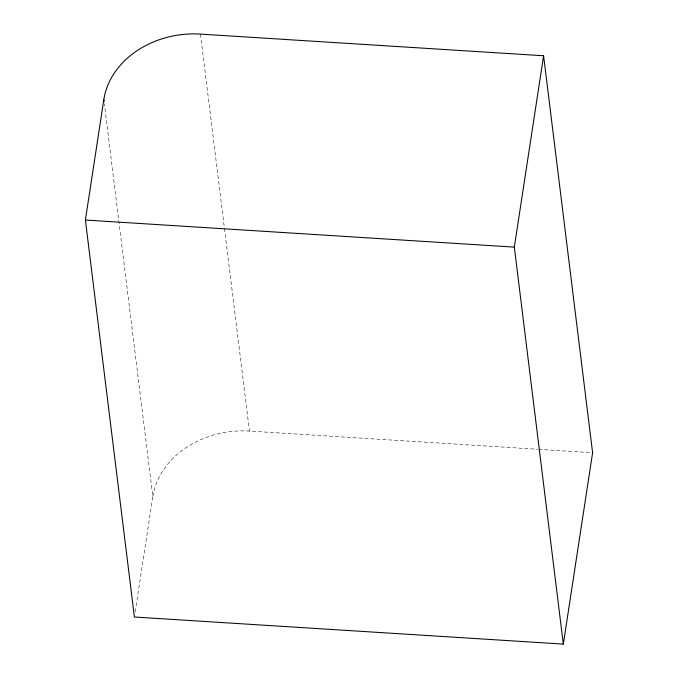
<?xml version="1.0" encoding="UTF-8"?>
<svg xmlns="http://www.w3.org/2000/svg" width="678" height="678" viewBox="0 0 678 678"><rect width="100%" height="100%" fill="white"/><g stroke="black" fill="none" stroke-linecap="round" stroke-linejoin="round"><path stroke-width="0.51" stroke-dasharray="3.39 2.54" d="M135.185 611.827L152.83 496.533L104.344 103.759M152.83 496.533A86.682 70.817 -7 0 1 249.462 431.081L537.705 449.277M538.764 449.345L591.555 452.684M200.459 34.103L224.308 227.342M224.443 228.393L249.462 431.081"/><path stroke-width="1.02" d="M85.394 220.036L103.827 99.556A86.682 70.817 -7 0 1 200.459 34.103L543.603 55.766L592.606 452.743L563.325 644.1L134.397 617.022L85.394 220.036L514.322 247.123L563.325 644.1M514.322 247.123L543.603 55.766M103.827 99.556L104.09 101.658"/></g></svg>
